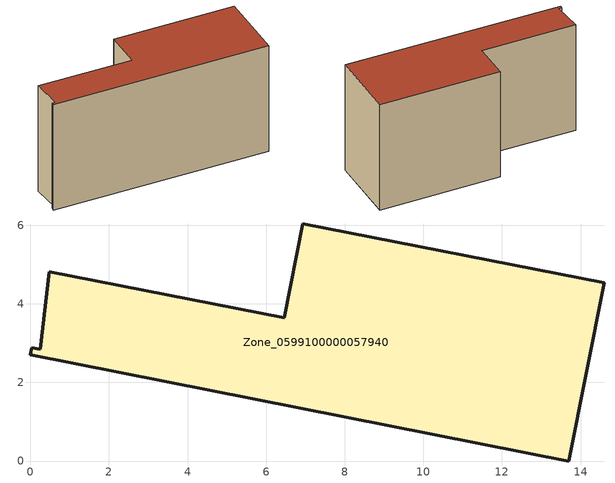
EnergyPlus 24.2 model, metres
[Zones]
Zone_0599100000057940
 floor ground (C_G): 0.48,4.82 6.46,3.64 6.93,6.03 14.6,4.54 13.7,0 0,2.7 0.03,2.88 0.25,2.85 z0
 wall outside (C_F): 0.03,2.88 0,2.7 13.7,0 14.6,4.54 6.93,6.03 6.46,3.64 0.48,4.82 0.25,2.85 0.03,2.88 z0:7.4
 roof outside (C_R): 0.25,2.85 0.03,2.88 0,2.7 13.7,0 14.6,4.54 6.93,6.03 6.46,3.64 0.48,4.82 z7.4
[BUILDING]
Pand.0599100000057940: North Axis=0; Terrain=City; Loads Convergence Tolerance Value=0.04; Temperature Convergence Tolerance Value=0.4; Solar Distribution=FullExterior; Maximum Number of Warmup Days=25; Minimum Number of Warmup Days=1
[Site:Location]
Rotterdam.The.Hague.AP_ZH_NLD Design_Conditions: Latitude=51.96; Longitude=4.45; Time Zone=1; Elevation=-4.5
[SITE:GROUNDTEMPERATURE:BUILDINGSURFACE]
18, 18, 18, 18, 18, 18, 18, 18, 18, 18, 18, 18
[MATERIAL] Thermal Absorptance=0.9; Solar Absorptance=0.7; Visible Absorptance=0.7
Name | Roughness | Thickness | Conductivity | Density | Specific Heat
G.TI.1946 | MediumSmooth | 0.15 | 1 | 540 | 1210
F.TI.1946 | Rough | 0.3 | 0.857143 | 1920 | 840
R.TI.1946 | MediumRough | 0.2 | 0.1 | 1500 | 1000
[CONSTRUCTION]
C_G: G.TI.1946
C_F: F.TI.1946
C_R: R.TI.1946
[ZONE]
Zone_0599100000057940: Type=1; Multiplier=1; Ceiling Height=Autocalculate; Volume=Autocalculate; Floor Area=autocalculate; Part of Total Floor Area=Yes
[ZONEINFILTRATION:DESIGNFLOWRATE]
Infil_Zone_0599100000057940: Zone or ZoneList or Space or SpaceList=Zone_0599100000057940; Schedule=AlwaysOn; Design Flow Rate Calculation Method=Flow/Area; Flow Rate per Floor Area=0.003; Constant Term Coefficient=1; Temperature Term Coefficient=0; Velocity Term Coefficient=0; Velocity Squared Term Coefficient=0
[HVACTEMPLATE:ZONE:IDEALLOADSAIRSYSTEM]
Zone_0599100000057940: Maximum Heating Supply Air Temperature=50; Minimum Cooling Supply Air Temperature=13; Maximum Heating Supply Air Humidity Ratio=0.0156; Minimum Cooling Supply Air Humidity Ratio=0.0077; Heating Limit=NoLimit; Cooling Limit=NoLimit; Dehumidification Control Type=ConstantSensibleHeatRatio; Cooling Sensible Heat Ratio=0.7; Dehumidification Setpoint=60; Humidification Control Type=None; Humidification Setpoint=30; Outdoor Air Method=None; Outdoor Air Flow Rate per Person=0.00944; Outdoor Air Flow Rate per Zone Floor Area=0; Outdoor Air Flow Rate per Zone=0; Demand Controlled Ventilation Type=None; Outdoor Air Economizer Type=NoEconomizer; Heat Recovery Type=None; Sensible Heat Recovery Effectiveness=0.7; Latent Heat Recovery Effectiveness=0.65
[ZONECONTROL:THERMOSTAT]
ThermostatControl_Zone_0599100000057940: Zone or ZoneList=Zone_0599100000057940; Control Type Schedule=DualSetpointControlType; Control 1=Thermostat_Zone_0599100000057940; Temperature Difference Between Cutout And Setpoint=0
[THERMOSTATSETPOINT:DUALSETPOINT]
Thermostat_Zone_0599100000057940: Heating Setpoint Temperature Schedule=HeatingSetpoint_Zone_0599100000057940; Cooling Setpoint Temperature Schedule=CoolingSetpoint_Zone_0599100000057940
[SCHEDULE:COMPACT]
HeatingSetpoint_Zone_0599100000057940: Through: 12/31, For: AllDays, Until: 24:00, 21
CoolingSetpoint_Zone_0599100000057940: Through: 12/31, For: AllDays, Until: 24:00, 24
DualSetpointControlType: Through: 12/31, For: AllDays, Until: 24:00, 4
AlwaysOn: Through: 12/31, For: AllDays, Until: 24:00, 1
